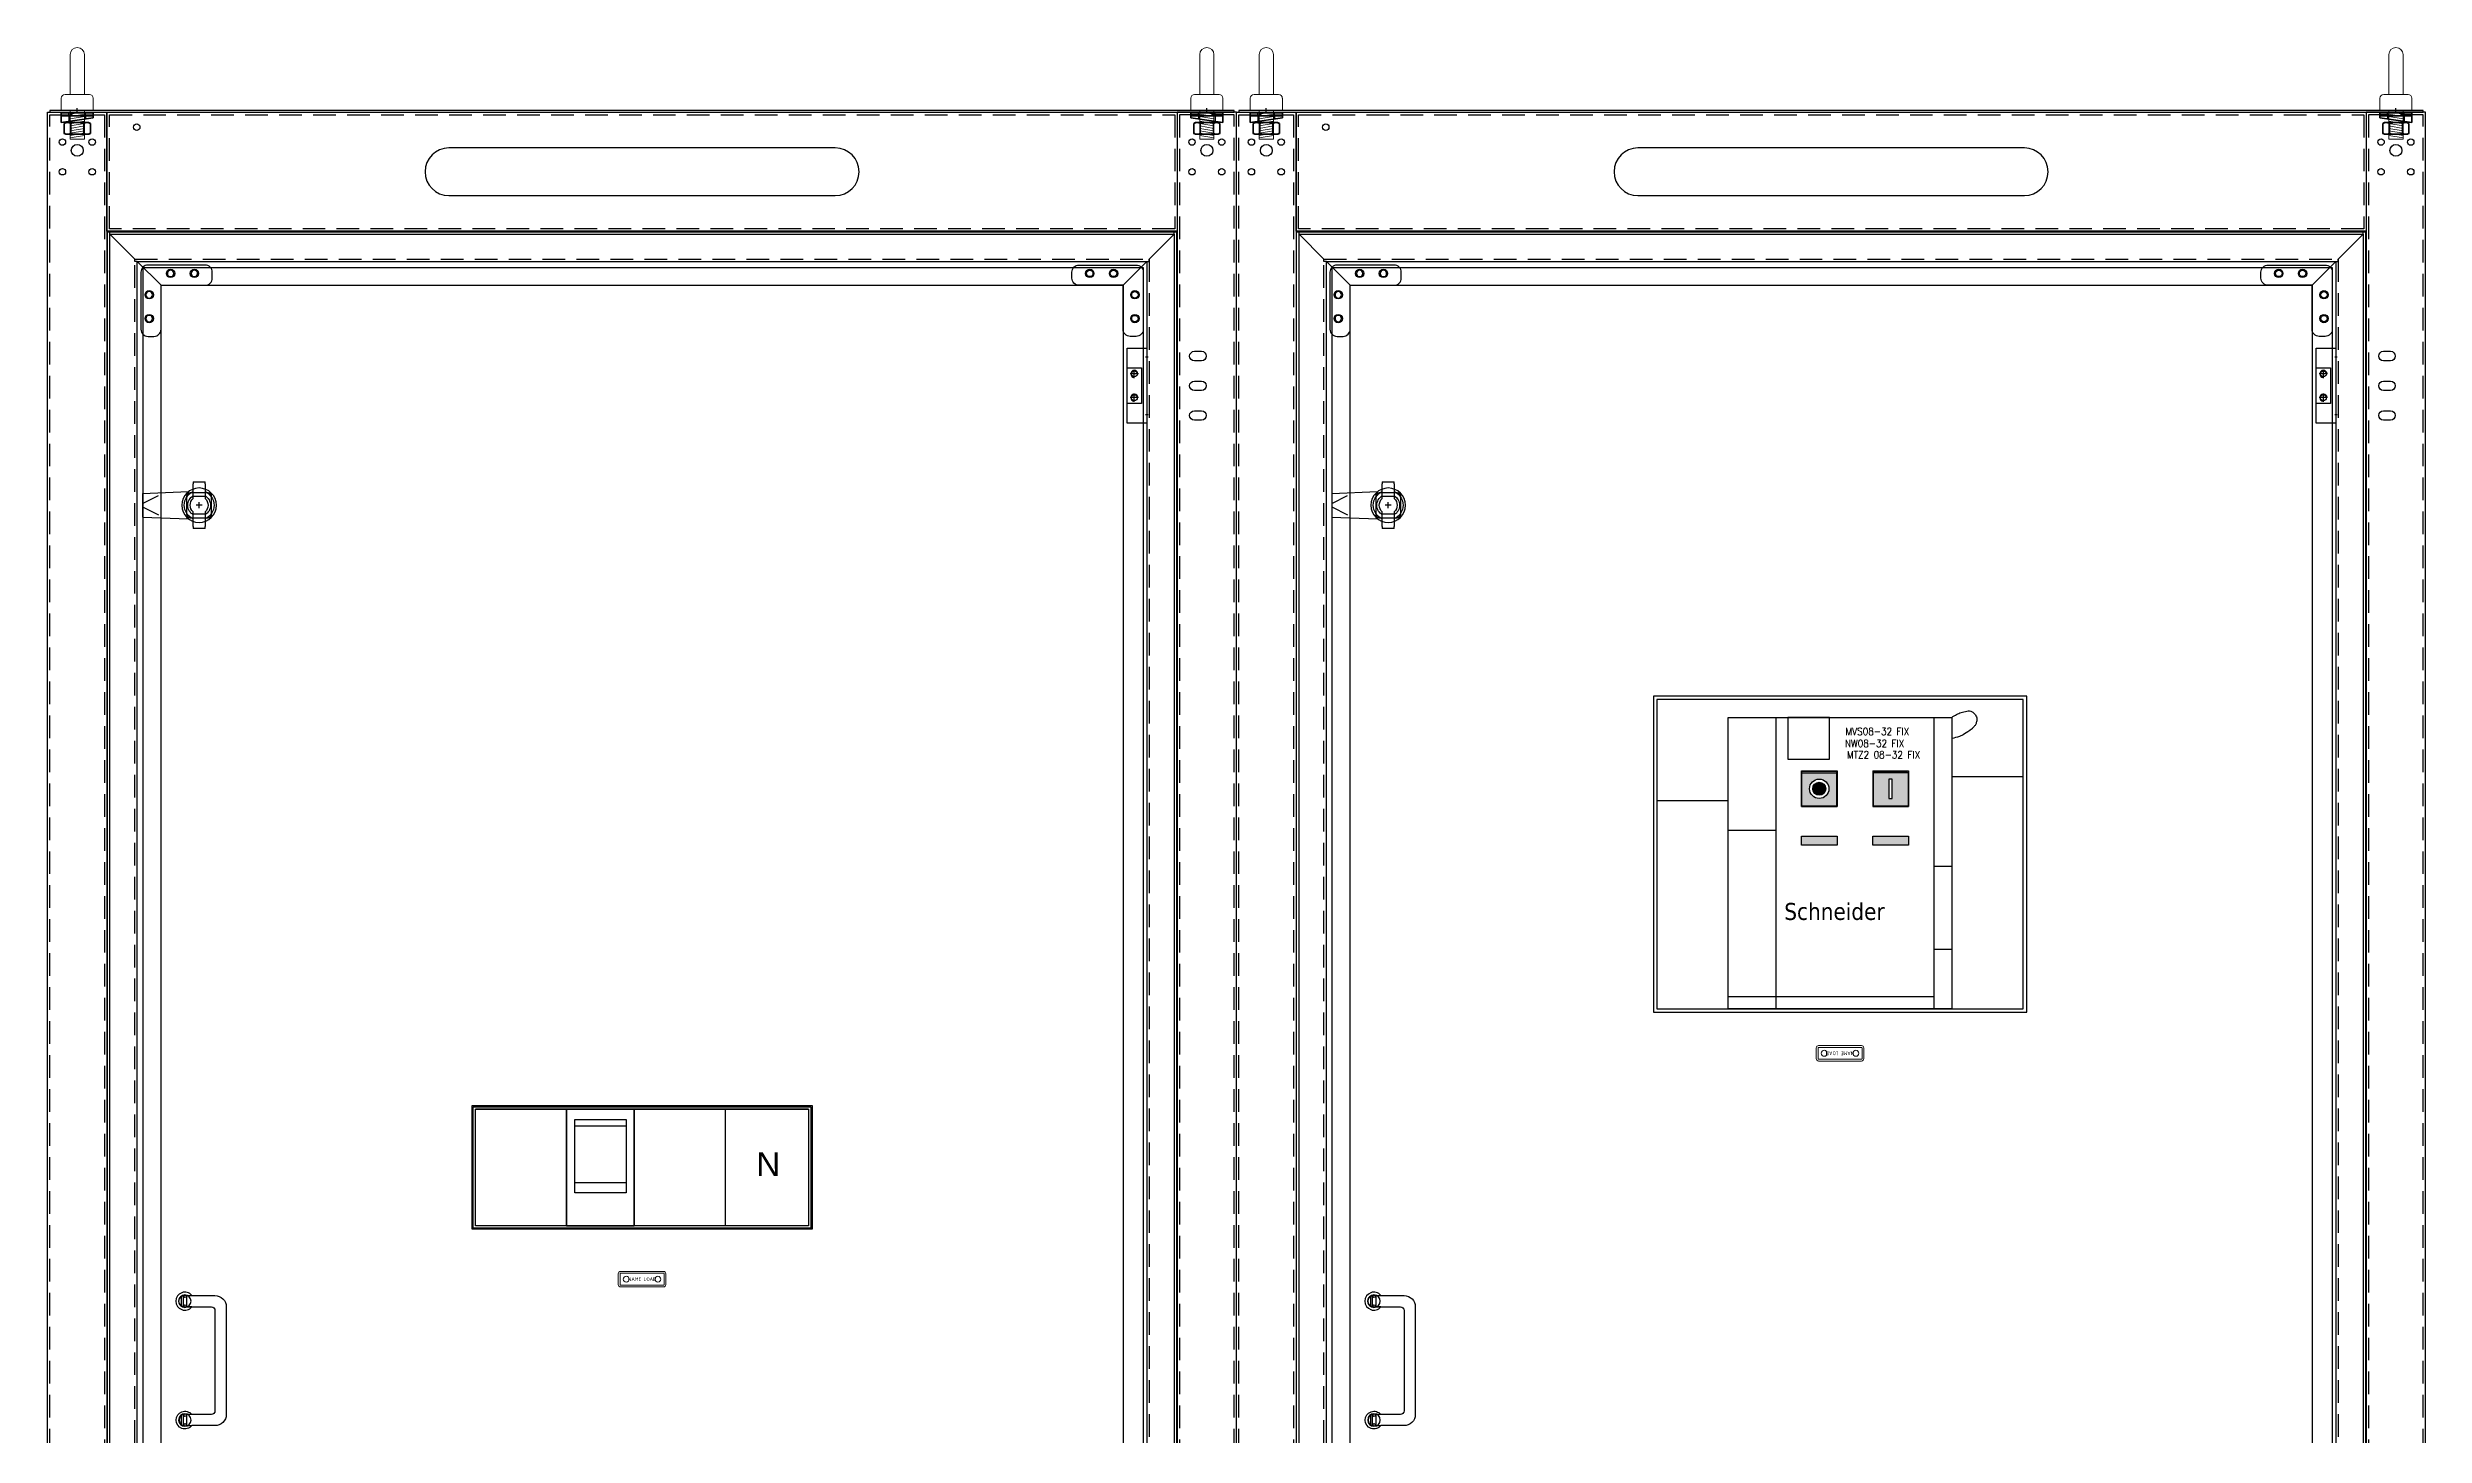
# Model space of a CAD drawing. Header units: millimetres. Extents: x 173893 to 258446, y -176540 to -123824.
# Drawn here: x 191403 to 193402, y -140179 to -139012 of the extents above; entities that cross this region are included whole.
import ezdxf
from ezdxf.enums import TextEntityAlignment as Align

# ---------------------------------------------------------------- set-up
doc = ezdxf.new("R2010")
doc.units = ezdxf.units.MM
doc.header["$LTSCALE"] = 3
for name, pattern in [('ACAD_ISO04W100', [30, 24, -3, 0, -3]), ('CACHE2', [4.7625, 3.175, -1.5875]), ('HIDDEN', [9.525, 6.35, -3.175])]:
    doc.linetypes.add(name, pattern=pattern)
for name, color, linetype in [('@.DM. NÉT CHÍNH', 7, 'Continuous'), ('@.DM. NÉT ĐỤC', 2, 'Continuous'), ('@.DM. THIẾT BỊ', 7, 'Continuous'), ('Ann_green', 3, 'Continuous'), ('centerline', 6, 'ACAD_ISO04W100'), ('equipments', 2, 'Continuous'), ('Text', 7, 'Continuous'), ('Thiet bi', 7, 'Continuous')]:
    doc.layers.add(name, color=color, linetype=linetype)
doc.layers.add('FORT', color=2, linetype='Continuous', lineweight=35)
doc.layers.add('POINTILLE', color=8, linetype='CACHE2', lineweight=25)
doc.styles.add('HW_Standard', font='complex.shx', dxfattribs={"width": 0.9})
doc.styles.get("Standard").update_dxf_attribs({"font": 'arial.ttf'})
doc.styles.add('VietnamArial (Nhap Text)', font='')
doc.styles.add('WD_IEC', font='isocp2.shx')
doc.styles.get('VietnamArial (Nhap Text)').set_extended_font_data('.VnArial')

# ---------------------------------------------------------------- blocks, each defined once
blk = doc.blocks.new('HL012 C')
at = {"color": 6, "linetype": 'Continuous'}
for p, q in [((7, 10), (14, 10)), ((10.5, 13.5), (10.5, 6.5)), ((7, -10), (14, -10)), ((10.5, -6.5), (10.5, -13.5))]:
    blk.add_line(p, q, dxfattribs=at)
at = {"layer": 'centerline'}
for p, q in [((1, 24.2), (-1, 24.2)), ((1, -24.3), (-1, -24.3))]:
    blk.add_line(p, q, dxfattribs=at)
at = {"layer": 'equipments'}
blk.add_lwpolyline([(16.5, 31.5), (16.5, -31.5), (0, -31.5), (0, 31.5)], close=True, dxfattribs=at)
blk.add_lwpolyline([(16.5, -15), (4.5, -15), (4.5, 15), (16.5, 15)], dxfattribs=at)
for centre in [(10.5, 10), (10.5, -10)]:
    blk.add_circle(centre, 2.5, dxfattribs=at)
at = {"layer": 'equipments', "color": 8}
for centre in [(10.5, 10), (10.5, -10)]:
    blk.add_arc(centre, 3, 180, 90, dxfattribs=at)
blk = doc.blocks.new('A$C0080c299')
at = {"layer": '@.DM. NÉT CHÍNH', "color": 1}
blk.add_lwpolyline([(17, 17), (54, 17, -0.414214), (60, 11), (60, 6, -0.414214), (54, 0), (6, 0, -0.414214), (0, 6), (0, 54, -0.414214), (6, 60), (11, 60, -0.414214), (17, 54)], format="xyb", close=True, dxfattribs=at)
at = {"layer": '@.DM. NÉT ĐỤC', "color": 1}
for centre in [(7, 45), (7, 25), (25, 7), (45, 7)]:
    blk.add_circle(centre, 2.7, dxfattribs=at)
blk = doc.blocks.new('HM12_COTE')
at = {"layer": 'FORT'}
for p, q in [((-11, 9.2), (-9.5, 10)), ((-11, 0.8), (-11, 9.2)), ((-9.5, 0), (-11, 0.8)), ((9.5, 10), (-9.5, 10)), ((-9.5, 0), (9.5, 0)), ((-5.5, 0.8), (-5.5, 9.2)), ((5.5, 0.8), (5.5, 9.2)), ((11, 9.2), (9.5, 10)), ((9.5, 0), (11, 0.8)), ((11, 0.8), (11, 9.2))]:
    blk.add_line(p, q, dxfattribs=at)
for centre, radius, start, end in [((-8.2, 5.1), 4.86, 55.6159, 124.3841), ((-8.2, 4.9), 4.86, 235.6159, 304.3841), ((0, -8.2), 18.2, 72.4121, 107.5879), ((0, 18.2), 18.2, 252.4121, 287.5879), ((8.2, 5.1), 4.86, 55.6159, 124.3841), ((8.2, 4.9), 4.86, 235.6159, 304.3841)]:
    blk.add_arc(centre, radius, start, end, dxfattribs=at)
blk = doc.blocks.new('CALE_M12_IPN')
at = {"layer": 'FORT'}
for p, q in [((-13.5, 3.61), (13.5, 3.61)), ((-13.5, -1.89), (-13.5, 3.61)), ((13.5, 1.89), (-13.5, -1.89)), ((13.5, 3.61), (13.5, 1.89))]:
    blk.add_line(p, q, dxfattribs=at)
at = {"layer": 'POINTILLE'}
for p, q in [((-7, 3.61), (-7, -0.98)), ((7, 3.61), (7, 0.98))]:
    blk.add_line(p, q, dxfattribs=at)
blk = doc.blocks.new('RONDELLE_M12')
at = {"layer": 'FORT'}
blk.add_lwpolyline([(-13.5, 2.5), (-13.5, 0), (13.5, 0), (13.5, 2.5)], close=True, dxfattribs=at)
at = {"layer": 'POINTILLE'}
for p, q in [((-7, 0), (-7, 2.5)), ((7, 0), (7, 2.5))]:
    blk.add_line(p, q, dxfattribs=at)
blk = doc.blocks.new('Lifting Front')
at = {"layer": 'centerline'}
blk.add_line((0, -2), (0, 2), dxfattribs=at)
at = {"layer": 'equipments', "lineweight": 0}
for p, q in [((-6, 47), (-6, 13.5)), ((6, 47), (6, 13.5)), ((-13.5, 0), (-13.5, 10.3)), ((13.5, 0), (-13.5, 0)), ((-10.3, 13.5), (10.3, 13.5)), ((-6, 0), (-6, -24)), ((6, 0), (-6, 0)), ((6, 0), (6, -24)), ((13.5, 0), (13.5, 10.3)), ((6, -24), (-6, -24))]:
    blk.add_line(p, q, dxfattribs=at)
at = {"layer": 'equipments', "color": 8, "lineweight": 0}
for p, q in [((6, -1), (-6, -3)), ((6, -3), (-6, -5)), ((6, -5), (-6, -7)), ((6, -7), (-6, -9)), ((6, -9), (-6, -11)), ((6, -11), (-6, -13)), ((6, -13), (-6, -15)), ((6, -15), (-6, -17)), ((6, -17), (-6, -19)), ((6, -19), (-6, -21)), ((6, -21), (-6, -23))]:
    blk.add_line(p, q, dxfattribs=at)
at = {"layer": 'equipments', "lineweight": 0}
for centre, radius, start, end in [((0, 47), 6, 0, 180), ((-10.3, 10.3), 3.17, 90, 180), ((10.3, 10.3), 3.17, 0, 90)]:
    blk.add_arc(centre, radius, start, end, dxfattribs=at)
for name, p in [('RONDELLE_M12', (0, -4.5)), ('CALE_M12_IPN', (0, -8.1)), ('HM12_COTE', (0, -20))]:
    blk.add_blockref(name, p)
blk = doc.blocks.new('MS722')
at = {"layer": '@.DM. THIẾT BỊ', "color": 4}
for p, q in [((-5, 37.8), (-5, 39.5)), ((5, 39.5), (-5, 39.5)), ((-5, 37.8), (-5, 27.2)), ((-5, 27.2), (-5, 25.3)), ((5, 27.2), (-5, 27.2)), ((5, 39.5), (5, 37.8)), ((5, 27.2), (5, 37.8)), ((5, 25.3), (5, 27.2)), ((-5, 14.2), (-5, 12.2)), ((-5, 12.2), (-5, 1.7)), ((-5, 12.2), (5, 12.2)), ((-5, 0), (-5, 1.7)), ((-5, 0), (5, 0)), ((5, 12.2), (5, 14.2)), ((5, 1.7), (5, 12.2)), ((5, 1.7), (5, 0))]:
    blk.add_line(p, q, dxfattribs=at)
for radius, start, end in [(12.5, 113.5782, 246.4218), (7.5, 131.8103, 228.1897), (12.5, 293.5782, 66.4218), (7.5, 311.8103, 48.1897)]:
    blk.add_arc((0, 19.8), radius, start, end, dxfattribs=at)
at = {"layer": '@.DM. THIẾT BỊ', "color": 9}
for start, end in [(121.7569, 238.2431), (301.7569, 58.2431)]:
    blk.add_arc((0, 19.8), 9.5, start, end, dxfattribs=at)
blk = doc.blocks.new('KTRONG')
at = {"layer": '@.DM. THIẾT BỊ', "color": 8}
for p, q in [((-47.5, 10), (-8.9, 11.5)), ((-47.5, -10), (-47.5, 10)), ((-47.5, 1.4), (-34.1, 8.1)), ((-47.5, -1.4), (-34.1, -8.1)), ((-47.5, -10), (-8.9, -11.5))]:
    blk.add_line(p, q, dxfattribs=at)
at = {"layer": '@.DM. THIẾT BỊ', "color": 1, "ltscale": 10}
blk.add_line((0, 2.5), (0, -2.5), dxfattribs=at)
at = {"layer": '@.DM. THIẾT BỊ', "color": 8}
blk.add_lwpolyline([(10.5, 7.5), (10.5, -7.5, -0.414214), (7.5, -10.5), (-7.5, -10.5, -0.414214), (-10.5, -7.5), (-10.5, 7.5, -0.414214), (-7.5, 10.5), (7.5, 10.5, -0.414214)], format="xyb", close=True, dxfattribs=at)
at = {"layer": '@.DM. THIẾT BỊ', "color": 1, "ltscale": 10}
blk.add_lwpolyline([(2.5, 0), (-2.5, 0)], dxfattribs=at)
at = {"layer": '@.DM. THIẾT BỊ', "color": 8}
blk.add_circle((0, 0), 14.5, dxfattribs=at)
blk.add_blockref('MS722', (0, -19.8), dxfattribs=at)
blk = doc.blocks.new('PL004-2')
at = {"layer": 'Ann_green'}
for centre in [(0, 50), (0, -50)]:
    blk.add_circle(centre, 5.25, dxfattribs=at)
at = {"layer": 'equipments'}
for p, q in [((-1.5, 54.8), (-1.5, 45.2)), ((-1, 54.9), (-1, 53.4)), ((-1, 46.6), (-1, 45.1)), ((1, 54.9), (1, 53.4)), ((1, 46.6), (1, 45.1)), ((1.5, 54.8), (1.5, 45.2)), ((3, 54), (3, 46)), ((-1.5, -45.2), (-1.5, -54.8)), ((-1, -45.1), (-1, -46.6)), ((-1, -53.4), (-1, -54.9)), ((1, -45.1), (1, -46.6)), ((1, -53.4), (1, -54.9)), ((1.5, -45.2), (1.5, -54.8)), ((3, -46), (3, -54))]:
    blk.add_line(p, q, dxfattribs=at)
for points in [[(-1.5, 54.8), (-25.3, 54.8, 0.414214), (-34.8, 45.2), (-34.8, -45.3, 0.414214), (-25.3, -54.7), (-5.8, -54.7)], [(-1.5, 45.2), (-22.3, 45.2, 0.414214), (-25.3, 42.2), (-25.3, -42.2, 0.414214), (-22.3, -45.3), (-5.8, -45.3), (-1.6, -45.3, -1.381316), (-1.6, -54.7), (-5.8, -54.7, 2.800862), (-5.8, -45.3)]]:
    blk.add_lwpolyline(points, format="xyb", dxfattribs=at)
blk.add_lwpolyline([(-5.8, 45.2), (-1.6, 45.2, 1.381316), (-1.6, 54.8), (-5.8, 54.8, -2.800862)], format="xyb", close=True, dxfattribs=at)
for centre, start, end in [((0, 54.5), 189.0974, 351.2712), ((0, 45.5), 8.7288, 170.9026), ((0, -45.5), 189.0974, 351.2712), ((0, -54.5), 8.7288, 170.9026)]:
    blk.add_arc(centre, 1.52, start, end, dxfattribs=at)

msp = doc.modelspace()

# ---------------------------------------------------------------- hatches: boundary and pattern name
at = {"layer": 'Thiet bi'}
h = msp.add_hatch(color=1, dxfattribs=at)
h.dxf.hatch_style = 1
h.paths.add_polyline_path([(192907.23, -139621.08, 0.4142136), (192906.89, -139620.74), (192878.26, -139620.74, 0.4142136), (192877.91, -139621.08), (192877.91, -139649.72, 0.4142136), (192878.26, -139650.06), (192906.89, -139650.06, 0.4142136), (192907.23, -139649.72)])
h.paths.add_polyline_path([(192900.76, -139635.4, -1), (192884.39, -139635.4, -1)], flags=16)
h.paths.add_polyline_path([(192898.03, -139635.4, -1), (192887.12, -139635.4, -1)], flags=0)
h.paths.add_polyline_path([(192887.12, -139635.4, 1), (192898.03, -139635.4, 1)], flags=0)
h = msp.add_hatch(color=1, dxfattribs=at)
h.dxf.hatch_style = 1
h.paths.add_polyline_path([(192898.03, -139635.4, 1), (192887.12, -139635.4, 1)])
h = msp.add_hatch(color=5, dxfattribs=at)
h.dxf.hatch_style = 1
h.paths.add_polyline_path([(192967.23, -139621.08, 0.4142136), (192966.89, -139620.74), (192938.26, -139620.74, 0.4142136), (192937.92, -139621.08), (192937.92, -139649.72, 0.4142136), (192938.26, -139650.06), (192966.89, -139650.06, 0.4142136), (192967.23, -139649.72)])
h.paths.add_polyline_path([(192951.21, -139627.22), (192953.94, -139627.22), (192953.94, -139643.58), (192951.21, -139643.58)], flags=16)
for color, points in [(3, [(192877.57, -139675.4), (192907.57, -139675.4), (192907.57, -139682.9), (192877.57, -139682.9)]), (2, [(192937.57, -139675.4), (192967.57, -139675.4), (192967.57, -139682.9), (192937.57, -139682.9)])]:
    msp.add_hatch(color=color, dxfattribs=at).paths.add_polyline_path(points)

# ---------------------------------------------------------------- linework, layer by layer
at = {"color": 3}
for p, q in [((192042.57, -139904.9), (191762.57, -139904.9)), ((191839.07, -140002.9), (191839.07, -139904.9)), ((191839.07, -139904.9), (191839.07, -140002.9)), ((191896.07, -139904.9), (191896.07, -140002.9)), ((191896.07, -140002.9), (191896.07, -139904.9)), ((191972.57, -139904.9), (191972.57, -140002.9)), ((192042.57, -140002.9), (191762.57, -140002.9)), ((191839.07, -140002.9), (191896.07, -140002.9))]:
    msp.add_line(p, q, dxfattribs=at)
for p, q in [((191896.07, -139904.9), (191839.07, -139904.9)), ((191846.07, -139975.33), (191846.07, -139913.49)), ((191846.07, -139913.49), (191889.08, -139913.49)), ((191846.07, -139919.04), (191889.08, -139919.04)), ((191889.08, -139913.49), (191889.08, -139975.33)), ((191846.07, -139966.61), (191889.08, -139966.61)), ((191889.08, -139975.33), (191846.07, -139975.33))]:
    msp.add_line(p, q)
at = {"color": 7, "lineweight": 9}
for points in [[(192892.07, -139864.4), (192928.07, -139864.4, 0.4142136), (192930.07, -139862.4), (192930.07, -139853.4, 0.4142136), (192928.07, -139851.4), (192892.07, -139851.4, 0.4142136), (192890.07, -139853.4), (192890.07, -139862.4, 0.4142136)], [(192892.07, -139864.4), (192928.07, -139864.4, 0.4142136), (192930.07, -139862.4), (192930.07, -139853.4, 0.4142136), (192928.07, -139851.4), (192892.07, -139851.4, 0.4142136), (192890.07, -139853.4), (192890.07, -139862.4, 0.4142136)], [(191920.57, -140054.4), (191884.57, -140054.4, -0.4142136), (191882.57, -140052.4), (191882.57, -140043.4, -0.4142136), (191884.57, -140041.4), (191920.57, -140041.4, -0.4142136), (191922.57, -140043.4), (191922.57, -140052.4, -0.4142136)], [(191920.57, -140054.4), (191884.57, -140054.4, -0.4142136), (191882.57, -140052.4), (191882.57, -140043.4, -0.4142136), (191884.57, -140041.4), (191920.57, -140041.4, -0.4142136), (191922.57, -140043.4), (191922.57, -140052.4, -0.4142136)]]:
    msp.add_lwpolyline(points, format="xyb", close=True, dxfattribs=at)
at = {"color": 6, "linetype": 'HIDDEN', "lineweight": 9, "ltscale": 10}
for points in [[(192892.07, -139862.9), (192928.07, -139862.9, 0.4142136), (192928.57, -139862.4), (192928.57, -139853.4, 0.4142136), (192928.07, -139852.9), (192892.07, -139852.9, 0.4142136), (192891.57, -139853.4), (192891.57, -139862.4, 0.4142136)], [(192892.07, -139862.9), (192928.07, -139862.9, 0.4142136), (192928.57, -139862.4), (192928.57, -139853.4, 0.4142136), (192928.07, -139852.9), (192892.07, -139852.9, 0.4142136), (192891.57, -139853.4), (192891.57, -139862.4, 0.4142136)], [(191920.57, -140052.9), (191884.57, -140052.9, -0.4142136), (191884.07, -140052.4), (191884.07, -140043.4, -0.4142136), (191884.57, -140042.9), (191920.57, -140042.9, -0.4142136), (191921.07, -140043.4), (191921.07, -140052.4, -0.4142136)], [(191920.57, -140052.9), (191884.57, -140052.9, -0.4142136), (191884.07, -140052.4), (191884.07, -140043.4, -0.4142136), (191884.57, -140042.9), (191920.57, -140042.9, -0.4142136), (191921.07, -140043.4), (191921.07, -140052.4, -0.4142136)]]:
    msp.add_lwpolyline(points, format="xyb", close=True, dxfattribs=at)
at = {"color": 1}
msp.add_lwpolyline([(191760.57, -139902.9), (192044.57, -139902.9), (192044.57, -140004.9), (191760.57, -140004.9)], close=True, dxfattribs=at)
at = {"color": 3}
msp.add_lwpolyline([(191762.57, -139904.9), (192042.57, -139904.9), (192042.57, -140002.9), (191762.57, -140002.9)], close=True, dxfattribs=at)
at = {"linetype": 'ByBlock', "lineweight": 9}
for centre in [(192896.77, -139857.9), (192923.37, -139857.9), (191889.27, -140047.9), (191915.87, -140047.9)]:
    msp.add_circle(centre, 2.5, dxfattribs=at)
at = {"layer": '@.DM. NÉT CHÍNH'}
for points in [[(191452.57, -139066.4), (191452.57, -141166.4), (191402.57, -141166.4), (191402.57, -139066.4)], [(191404.57, -139066.4), (192400.57, -139066.4), (192400.57, -139064.9), (191404.57, -139064.9)], [(191452.57, -139066.4), (192352.57, -139066.4), (192352.57, -139166.4), (191452.57, -139166.4)], [(192352.57, -139066.4), (192352.57, -141166.4), (192402.57, -141166.4), (192402.57, -139066.4)], [(192452.57, -139066.4), (192452.57, -141166.4), (192402.57, -141166.4), (192402.57, -139066.4)], [(192404.57, -139066.4), (193400.57, -139066.4), (193400.57, -139064.9), (192404.57, -139064.9)], [(192452.57, -139066.4), (193352.57, -139066.4), (193352.57, -139166.4), (192452.57, -139166.4)], [(193352.57, -139066.4), (193352.57, -141166.4), (193402.57, -141166.4), (193402.57, -139066.4)]]:
    msp.add_lwpolyline(points, close=True, dxfattribs=at)
at = {"layer": '@.DM. NÉT CHÍNH', "linetype": 'HIDDEN'}
for points in [[(191450.57, -139068.4), (191450.57, -141164.4), (191404.57, -141164.4), (191404.57, -139068.4)], [(191454.57, -139068.4), (192350.57, -139068.4), (192350.57, -139164.4), (191454.57, -139164.4)], [(192354.57, -139068.4), (192354.57, -141164.4), (192400.57, -141164.4), (192400.57, -139068.4)], [(192450.57, -139068.4), (192450.57, -141164.4), (192404.57, -141164.4), (192404.57, -139068.4)], [(192454.57, -139068.4), (193350.57, -139068.4), (193350.57, -139164.4), (192454.57, -139164.4)], [(193354.57, -139068.4), (193354.57, -141164.4), (193400.57, -141164.4), (193400.57, -139068.4)]]:
    msp.add_lwpolyline(points, close=True, dxfattribs=at)
at = {"layer": '@.DM. NÉT CHÍNH', "color": 6}
for points in [[(192352.07, -141065.9), (191453.07, -141065.9), (191453.07, -139166.9), (192352.07, -139166.9)], [(192350.07, -141063.9), (191455.07, -141063.9), (191455.07, -139168.9), (192350.07, -139168.9)], [(193352.07, -141065.9), (192453.07, -141065.9), (192453.07, -139166.9), (193352.07, -139166.9)], [(193350.07, -141063.9), (192455.07, -141063.9), (192455.07, -139168.9), (193350.07, -139168.9)], [(191478.07, -139191.9), (192327.07, -139191.9), (192327.07, -141040.9), (191478.07, -141040.9)], [(192478.07, -139191.9), (193327.07, -139191.9), (193327.07, -141040.9), (192478.07, -141040.9)], [(191498.07, -139211.9), (192307.07, -139211.9), (192307.07, -141020.9), (191498.07, -141020.9)], [(192498.07, -139211.9), (193307.07, -139211.9), (193307.07, -141020.9), (192498.07, -141020.9)]]:
    msp.add_lwpolyline(points, close=True, dxfattribs=at)
for points in [[(191498.07, -139211.9), (191478.07, -139191.9), (191476.07, -139191.9), (191476.07, -139189.9), (191455.07, -139168.9), (191455.07, -139166.9)], [(192307.07, -139211.9), (192327.07, -139191.9), (192329.07, -139191.9), (192329.07, -139189.9), (192350.07, -139168.9), (192350.07, -139166.9)], [(192498.07, -139211.9), (192478.07, -139191.9), (192476.07, -139191.9), (192476.07, -139189.9), (192455.07, -139168.9), (192455.07, -139166.9)], [(193307.07, -139211.9), (193327.07, -139191.9), (193329.07, -139191.9), (193329.07, -139189.9), (193350.07, -139168.9), (193350.07, -139166.9)]]:
    msp.add_lwpolyline(points, dxfattribs=at)
at = {"layer": '@.DM. NÉT CHÍNH', "color": 6, "linetype": 'HIDDEN'}
for points in [[(191476.07, -139189.9), (192329.07, -139189.9), (192329.07, -141042.9), (191476.07, -141042.9)], [(192476.07, -139189.9), (193329.07, -139189.9), (193329.07, -141042.9), (192476.07, -141042.9)]]:
    msp.add_lwpolyline(points, close=True, dxfattribs=at)
at = {"layer": '@.DM. NÉT CHÍNH', "color": 4}
for points in [[(191483.07, -139196.9), (192324.07, -139196.9), (192324.07, -141035.9), (191483.07, -141035.9)], [(192483.07, -139196.9), (193324.07, -139196.9), (193324.07, -141035.9), (192483.07, -141035.9)]]:
    msp.add_lwpolyline(points, close=True, dxfattribs=at)
at = {"layer": '@.DM. NÉT CHÍNH', "linetype": 'Continuous'}
msp.add_lwpolyline([(191759.57, -139901.9), (192045.57, -139901.9), (192045.57, -140005.9), (191759.57, -140005.9)], close=True, dxfattribs=at)
at = {"layer": '@.DM. NÉT CHÍNH'}
for centre, radius in [((191415.07, -139091.4), 2.7), ((191440.07, -139091.4), 2.7), ((192365.07, -139091.4), 2.7), ((192390.07, -139091.4), 2.7), ((192415.07, -139091.4), 2.7), ((192440.07, -139091.4), 2.7), ((193365.07, -139091.4), 2.7), ((193390.07, -139091.4), 2.7), ((191427.57, -139098.4), 5), ((192377.57, -139098.4), 5), ((192427.57, -139098.4), 5), ((193377.57, -139098.4), 5), ((191415.07, -139116.4), 2.7), ((191440.07, -139116.4), 2.7), ((192365.07, -139116.4), 2.7), ((192390.07, -139116.4), 2.7), ((192415.07, -139116.4), 2.7), ((192440.07, -139116.4), 2.7), ((193365.07, -139116.4), 2.7), ((193390.07, -139116.4), 2.7)]:
    msp.add_circle(centre, radius, dxfattribs=at)
at = {"layer": '@.DM. NÉT CHÍNH', "color": 6}
for centre in [(191506.07, -139201.9), (191526.07, -139201.9), (192279.07, -139201.9), (192299.07, -139201.9), (192506.07, -139201.9), (192526.07, -139201.9), (193279.07, -139201.9), (193299.07, -139201.9), (191488.07, -139219.9), (192317.07, -139219.9), (192488.07, -139219.9), (193317.07, -139219.9), (191488.07, -139239.9), (192317.07, -139239.9), (192488.07, -139239.9), (193317.07, -139239.9)]:
    msp.add_circle(centre, 3.5, dxfattribs=at)
at = {"layer": '@.DM. NÉT ĐỤC'}
for points in [[(192065.07, -139096.4), (191740.07, -139096.4, 1), (191740.07, -139136.4), (192065.07, -139136.4, 1)], [(193065.07, -139096.4), (192740.07, -139096.4, 1), (192740.07, -139136.4), (193065.07, -139136.4, 1)], [(192367.07, -139267.4), (192373.07, -139267.4, -1), (192373.07, -139275.4), (192367.07, -139275.4, -1)], [(193367.07, -139267.4), (193373.07, -139267.4, -1), (193373.07, -139275.4), (193367.07, -139275.4, -1)], [(192367.07, -139292.4), (192373.07, -139292.4, -1), (192373.07, -139300.4), (192367.07, -139300.4, -1)], [(193367.07, -139292.4), (193373.07, -139292.4, -1), (193373.07, -139300.4), (193367.07, -139300.4, -1)], [(192373.07, -139325.4), (192367.07, -139325.4, -1), (192367.07, -139317.4), (192373.07, -139317.4, -1)], [(193373.07, -139325.4), (193367.07, -139325.4, -1), (193367.07, -139317.4), (193373.07, -139317.4, -1)]]:
    msp.add_lwpolyline(points, format="xyb", close=True, dxfattribs=at)
for centre in [(191477.57, -139078.9), (192477.57, -139078.9)]:
    msp.add_circle(centre, 2.7, dxfattribs=at)
at = {"layer": 'Thiet bi', "color": 4}
for p, q in [((192856.07, -139575.4), (192856.07, -139820.4)), ((192989.07, -139575.4), (192989.07, -139820.4)), ((193064.07, -139625.4), (193004.07, -139625.4)), ((192756.07, -139645.4), (192816.07, -139645.4)), ((192856.07, -139670.4), (192816.07, -139670.4)), ((192989.07, -139700.4), (193004.07, -139700.4)), ((192989.07, -139770.4), (193004.07, -139770.4)), ((192989.07, -139810.4), (192816.07, -139810.4))]:
    msp.add_line(p, q, dxfattribs=at)
at = {"layer": 'Thiet bi', "color": 0}
for p, q in [((192877.57, -139620.4), (192877.57, -139650.4)), ((192877.57, -139620.4), (192907.57, -139620.4)), ((192877.57, -139650.4), (192877.57, -139620.4)), ((192877.57, -139620.4), (192907.57, -139620.4)), ((192877.91, -139649.72), (192877.91, -139621.08)), ((192906.89, -139620.74), (192878.26, -139620.74)), ((192937.57, -139620.4), (192967.57, -139620.4)), ((192937.57, -139620.4), (192967.57, -139620.4)), ((192938.26, -139620.74), (192966.89, -139620.74)), ((192967.57, -139620.4), (192967.57, -139650.4))]:
    msp.add_line(p, q, dxfattribs=at)
at = {"layer": 'Thiet bi', "color": 7}
for p, q in [((192907.23, -139621.08), (192907.23, -139649.72)), ((192907.57, -139620.4), (192907.57, -139650.4)), ((192937.57, -139620.4), (192937.57, -139650.4)), ((192937.92, -139621.08), (192937.92, -139649.72)), ((192906.89, -139650.06), (192878.26, -139650.06)), ((192966.89, -139650.06), (192938.26, -139650.06)), ((192907.57, -139650.4), (192877.57, -139650.4)), ((192967.57, -139650.4), (192937.57, -139650.4))]:
    msp.add_line(p, q, dxfattribs=at)
at = {"layer": 'Thiet bi', "color": 254}
for p, q in [((192907.57, -139620.4), (192907.57, -139650.4)), ((192937.57, -139620.4), (192937.57, -139650.4)), ((192877.57, -139650.4), (192907.57, -139650.4)), ((192937.57, -139650.4), (192967.57, -139650.4))]:
    msp.add_line(p, q, dxfattribs=at)
at = {"layer": 'Thiet bi', "color": 5}
msp.add_lwpolyline([(192753.07, -139557.4), (192753.07, -139823.4), (193067.07, -139823.4), (193067.07, -139557.4)], close=True, dxfattribs=at)
at = {"layer": 'Thiet bi', "color": 4}
for points in [[(192756.07, -139560.4), (192756.07, -139820.4), (193064.07, -139820.4), (193064.07, -139560.4)], [(192816.07, -139575.4), (193004.07, -139575.4), (193004.07, -139820.4), (192816.07, -139820.4)], [(192866.07, -139610.4), (192901.07, -139610.4), (192901.07, -139575.4), (192866.07, -139575.4)]]:
    msp.add_lwpolyline(points, close=True, dxfattribs=at)
msp.add_lwpolyline([(193004.07, -139575.4, -0.0386193), (193008.12, -139572.87, -0.0454929), (193011.87, -139571.33, -0.0242278), (193016.73, -139570.09, -0.058648), (193018.81, -139569.91, -0.1233577), (193021.07, -139570.56, -0.0928073), (193023.44, -139572.58, -0.1166569), (193025, -139575.85, -0.1281864), (193024.86, -139579.16, -0.0499715), (193023.87, -139581.54, -0.0558938), (193022.55, -139583.43, -0.051937), (193020.53, -139585.3, -0.0202191), (193014.71, -139589.31, -0.0562239), (193010.41, -139591.38, -0.040931), (193004.07, -139593.04)], format="xyb", dxfattribs=at)
at = {"layer": 'Thiet bi', "color": 7}
for points in [[(192907.57, -139650.4), (192877.57, -139650.4), (192877.57, -139622.07), (192907.57, -139622.07)], [(192937.57, -139650.4), (192967.57, -139650.4), (192967.57, -139622.07), (192937.57, -139622.07)], [(192951.21, -139643.58), (192953.94, -139643.58), (192953.94, -139627.22), (192951.21, -139627.22)]]:
    msp.add_lwpolyline(points, close=True, dxfattribs=at)
at = {"layer": 'Thiet bi', "color": 0}
for points in [[(192877.57, -139675.4), (192907.57, -139675.4), (192907.57, -139682.9), (192877.57, -139682.9)], [(192937.57, -139675.4), (192967.57, -139675.4), (192967.57, -139682.9), (192937.57, -139682.9)]]:
    msp.add_lwpolyline(points, close=True, dxfattribs=at)
at = {"layer": 'Thiet bi', "color": 7}
msp.add_circle((192892.57, -139635.4), 8.18, dxfattribs=at)
at = {"layer": 'Thiet bi', "color": 1}
msp.add_circle((192892.57, -139635.4), 5.45, dxfattribs=at)
at = {"layer": 'Thiet bi', "color": 0}
for centre, start, end in [((192878.26, -139621.08), 90, 180), ((192906.89, -139621.08), 0, 90), ((192938.26, -139621.08), 90, 180), ((192878.26, -139649.72), 180, 270)]:
    msp.add_arc(centre, 0.341, start, end, dxfattribs=at)
at = {"layer": 'Thiet bi', "color": 7}
for centre, start, end in [((192906.89, -139649.72), 270, 0), ((192938.26, -139649.72), 180, 270)]:
    msp.add_arc(centre, 0.341, start, end, dxfattribs=at)

# ---------------------------------------------------------------- block references
at = {"xscale": -1, "rotation": 180}
for p in [(191530.07, -139396.9), (192530.07, -139396.9)]:
    msp.add_blockref('KTRONG', p, dxfattribs=at)
at = {"layer": '@.DM. NÉT CHÍNH', "xscale": -1, "rotation": 180}
for p in [(191481.07, -139194.9), (192481.07, -139194.9)]:
    msp.add_blockref('A$C0080c299', p, dxfattribs=at)
at = {"layer": '@.DM. NÉT CHÍNH', "rotation": 180}
for p in [(192324.07, -139194.9), (193324.07, -139194.9)]:
    msp.add_blockref('A$C0080c299', p, dxfattribs=at)
at = {"layer": 'equipments'}
for p in [(191427.57, -139064.9), (192427.57, -139064.9)]:
    msp.add_blockref('Lifting Front', p, dxfattribs=at)
at = {"layer": 'equipments', "xscale": -1}
for name, p in [('Lifting Front', (192377.57, -139064.9)), ('Lifting Front', (193377.57, -139064.9)), ('PL004-2', (191518.07, -140116.4)), ('PL004-2', (192518.07, -140116.4))]:
    msp.add_blockref(name, p, dxfattribs=at)
at = {"layer": 'equipments', "rotation": 180}
for p in [(192327.07, -139296.4), (193327.07, -139296.4)]:
    msp.add_blockref('HL012 C', p, dxfattribs=at)

# ---------------------------------------------------------------- texts
at = {"style": 'WD_IEC', "width": 0.9}
msp.add_text('NAME LOAD', height=3.2, rotation=180, dxfattribs=at).set_placement((192909.94, -139857.88), align=Align.MIDDLE_CENTER)
msp.add_text('NAME LOAD', height=3.2, rotation=180, dxfattribs=at).set_placement((192909.94, -139857.88), align=Align.MIDDLE_CENTER)
msp.add_text('NAME LOAD', height=3.2, dxfattribs=at).set_placement((191902.71, -140047.88), align=Align.MIDDLE_CENTER)
msp.add_text('NAME LOAD', height=3.2, dxfattribs=at).set_placement((191902.71, -140047.88), align=Align.MIDDLE_CENTER)
at = {"layer": 'Text', "style": 'VietnamArial (Nhap Text)'}
msp.add_text('N', height=20, dxfattribs=at).set_placement((191998.67, -139961.07))
at = {"layer": 'Thiet bi', "color": 251, "true_color": 0x636466, "style": 'HW_Standard', "width": 0.9}
for s, p in [('MVS08-32 FIX', (192941.5, -139587.17)), ('NW08-32 FIX', (192939.16, -139597.26)), ('MTZ2 08-32 FIX', (192946.68, -139606.79))]:
    msp.add_text(s, height=6.048, dxfattribs=at).set_placement(p, align=Align.MIDDLE_CENTER)
at = {"layer": 'Thiet bi', "color": 4, "insert": (192863.2, -139731.43), "char_height": 14.2884, "attachment_point": 1}
msp.add_mtext_dynamic_manual_height_columns('{\\fTahoma|b0|i0|c0|p34;\\C114;\\c4758291;Schneider}', width=14.2884, gutter_width=0.227, heights=[0], dxfattribs=at)

doc.saveas('drawing.dxf')
